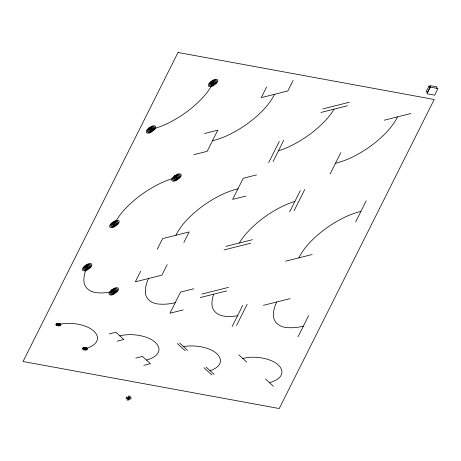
<?xml version="1.0" encoding="UTF-8"?>
<svg xmlns="http://www.w3.org/2000/svg" width="461" height="461" viewBox="0 0 461 461"><rect width="100%" height="100%" fill="white"/><g stroke="black" fill="none" stroke-linecap="round" stroke-linejoin="round"><path stroke-width="0.69" d="M140.64 271.252L135.338 281.821L161.886 275.154L167.182 264.585M157.299 249.182L162.6 238.614L189.148 231.946L183.847 242.515M266.579 87.06L261.278 97.628L287.825 90.955L293.127 80.387M268.659 162.635L279.285 141.446M273.091 161.523L283.722 140.328M232.114 326.601L242.74 305.407M289.675 211.812L300.301 190.624M236.545 325.489L247.171 304.295M294.106 210.7L304.738 189.511M330.139 173.924L340.765 152.729M298.031 336.772L308.657 315.583M355.592 221.989L366.218 200.794M430.263 87.123L426.944 93.744L434.631 95.156L437.95 88.535L429.381 86.945L430.05 85.619L437.011 86.899L436.348 88.224M204.517 133.517L217.788 130.186L207.185 151.323L193.914 154.66M322.729 108.923L349.34 102.238M320.96 112.455L347.571 105.771M384.215 120.212L410.826 113.521M256.512 174.915L243.241 178.246L232.638 199.388L245.909 196.052M225.821 246.376L252.432 239.691M224.052 249.908L250.663 243.224M285.532 261.197L312.149 254.512M193.827 288.759L180.551 292.095L169.953 313.232L183.224 309.896M201.912 294.06L228.523 287.37M200.143 297.587L226.754 290.903M109.182 333.925L115.832 332.254L123.825 339.509L117.175 341.18M263.392 305.343L290.009 298.659M135.822 358.099L142.478 356.428L150.465 363.683L143.815 365.354M127.53 398.696L129.04 398.972M238.798 354.826L246.791 362.081M265.444 379.005L273.436 386.255M179.536 342.984L187.529 350.239M206.176 367.158L214.169 374.413M177.318 343.543L185.31 350.792M203.958 367.717L211.951 374.972M84.985 348.77A20.561 15.351 -21.3 0 0 92.949 345.352A9.75 7.278 -21.3 0 0 97.329 336.628A20.561 15.351 -21.3 0 0 93.842 331.107A32.201 24.041 -21.3 0 0 87.492 327.068A48.647 36.321 -21.3 0 0 67.335 323.368A32.201 24.041 -21.3 0 0 58.345 324.596M146.471 360.058A20.561 15.351 -21.3 0 0 154.435 356.641A9.75 7.278 -21.3 0 0 158.809 347.917A20.561 15.351 -21.3 0 0 155.328 342.396A32.201 24.041 -21.3 0 0 148.978 338.357A48.647 36.321 -21.3 0 0 128.821 334.657A32.201 24.041 -21.3 0 0 119.831 335.879M183.587 346.66A32.201 24.041 -21.3 0 1 190.301 345.94A48.647 36.321 -21.3 0 1 210.458 349.64A32.201 24.041 -21.3 0 1 216.808 353.685A20.561 15.351 -21.3 0 1 220.295 359.2A9.75 7.278 -21.3 0 1 215.921 367.924A20.561 15.351 -21.3 0 1 210.089 370.713M242.797 358.456A32.201 24.041 -21.3 0 1 251.787 357.229A48.647 36.321 -21.3 0 1 271.944 360.928A32.201 24.041 -21.3 0 1 278.294 364.974A20.561 15.351 -21.3 0 1 281.775 370.488A9.75 7.278 -21.3 0 1 277.401 379.213A20.561 15.351 -21.3 0 1 269.437 382.63M113.769 291.375A41.121 30.703 -21.3 0 1 97.023 292.752A19.5 14.562 -21.3 0 1 83.862 280.807A41.121 30.703 -21.3 0 1 87.129 267.201M148.609 278.49A41.121 30.703 -21.3 0 0 145.342 292.095A19.5 14.562 -21.3 0 0 158.503 304.041A41.121 30.703 -21.3 0 0 175.255 302.664M213.72 294.181A41.121 30.703 -21.3 0 0 211.951 304.323A19.5 14.562 -21.3 0 0 225.112 316.269A41.121 30.703 -21.3 0 0 237.53 315.791M276.704 302.001A41.121 30.703 -21.3 0 0 273.436 315.612A19.5 14.562 -21.3 0 0 286.598 327.552A41.121 30.703 -21.3 0 0 303.344 326.181M114.391 223.994A64.402 48.082 -21.3 0 1 123.83 210.349A97.294 72.642 -21.3 0 1 159.074 183.962A64.402 48.082 -21.3 0 1 176.454 177.531M175.871 235.277A64.402 48.082 -21.3 0 1 185.31 221.637A97.294 72.642 -21.3 0 1 220.554 195.251A64.402 48.082 -21.3 0 1 237.939 188.82M239.322 242.987A64.402 48.082 -21.3 0 1 246.796 232.92A97.294 72.642 -21.3 0 1 282.04 206.54A64.402 48.082 -21.3 0 1 294.913 201.371M298.843 257.855A64.402 48.082 -21.3 0 1 308.276 244.209A97.294 72.642 -21.3 0 1 343.52 217.828A64.402 48.082 -21.3 0 1 360.905 211.392M213.068 83.003A64.402 48.082 -21.3 0 1 203.629 96.649A97.294 72.642 -21.3 0 1 168.386 123.035A64.402 48.082 -21.3 0 1 151.006 129.466M212.486 140.755A64.402 48.082 -21.3 0 0 229.872 134.318A97.294 72.642 -21.3 0 0 265.115 107.937A64.402 48.082 -21.3 0 0 274.554 94.292M278.484 150.776A64.402 48.082 -21.3 0 0 291.352 145.607A97.294 72.642 -21.3 0 0 326.595 119.226A64.402 48.082 -21.3 0 0 334.075 109.159M335.452 163.327A64.402 48.082 -21.3 0 0 352.838 156.896A97.294 72.642 -21.3 0 0 388.081 130.509A64.402 48.082 -21.3 0 0 397.52 116.864M58.858 324.59L57.827 324.59L58.858 324.59M59.371 324.59C57.337 326.503 56.876 322.66 59.371 324.59M59.884 324.59L59.625 325.114A1.233 0.922 -21.3 0 1 59.146 325.316A1.93 1.441 -21.3 0 1 58.605 325.391L57.395 325.172A1.93 1.441 -21.3 0 1 57.014 324.93A1.308 0.98 -21.3 0 1 56.795 324.579L57.072 324.071A1.233 0.922 -21.3 0 1 57.544 323.87A1.93 1.441 -21.3 0 1 58.086 323.795L59.296 324.014A1.93 1.441 -21.3 0 1 59.676 324.262A1.233 0.922 -21.3 0 1 59.884 324.59M60.397 324.59L60.051 325.287A1.642 1.227 -21.3 0 1 59.411 325.558A2.576 1.925 -21.3 0 1 58.691 325.656L57.078 325.362A2.576 1.925 -21.3 0 1 56.57 325.04A1.746 1.302 -21.3 0 1 56.277 324.573L56.645 323.899A1.642 1.227 -21.3 0 1 57.279 323.628A2.576 1.925 -21.3 0 1 58 323.53L59.613 323.824A2.576 1.925 -21.3 0 1 60.12 324.146A1.642 1.227 -21.3 0 1 60.397 324.59M60.91 324.59L60.477 325.46A2.057 1.533 -21.3 0 1 59.676 325.8A3.221 2.403 -21.3 0 1 58.778 325.927L56.766 325.552A3.221 2.403 -21.3 0 1 56.127 325.149A2.184 1.631 -21.3 0 1 55.758 324.567L56.219 323.726A2.057 1.533 -21.3 0 1 57.014 323.386A3.221 2.403 -21.3 0 1 57.913 323.265L59.93 323.634A3.221 2.403 -21.3 0 1 60.564 324.037A2.057 1.533 -21.3 0 1 60.91 324.59M85.504 348.77L84.472 348.764L85.504 348.77M86.017 348.77C83.977 350.677 83.516 346.833 86.017 348.77M86.53 348.764L86.265 349.288A1.233 0.922 -21.3 0 1 85.786 349.496A1.93 1.441 -21.3 0 1 85.25 349.571L84.04 349.346A1.93 1.441 -21.3 0 1 83.66 349.104A1.308 0.98 -21.3 0 1 83.435 348.752L83.712 348.251A1.233 0.922 -21.3 0 1 84.19 348.043A1.93 1.441 -21.3 0 1 84.726 347.969L85.936 348.193A1.93 1.441 -21.3 0 1 86.316 348.435A1.233 0.922 -21.3 0 1 86.53 348.764M87.043 348.764L86.691 349.461A1.642 1.227 -21.3 0 1 86.051 349.738A2.576 1.925 -21.3 0 1 85.337 349.836L83.723 349.536A2.576 1.925 -21.3 0 1 83.216 349.213A1.746 1.302 -21.3 0 1 82.917 348.747L83.285 348.078A1.642 1.227 -21.3 0 1 83.925 347.801A2.576 1.925 -21.3 0 1 84.64 347.703L86.253 348.003A2.576 1.925 -21.3 0 1 86.76 348.326A1.642 1.227 -21.3 0 1 87.043 348.764M87.555 348.764L87.117 349.634A2.057 1.533 -21.3 0 1 86.322 349.98A3.221 2.403 -21.3 0 1 85.423 350.101L83.406 349.732A3.221 2.403 -21.3 0 1 82.773 349.329A2.184 1.631 -21.3 0 1 82.398 348.741L82.859 347.899A2.057 1.533 -21.3 0 1 83.654 347.559A3.221 2.403 -21.3 0 1 84.553 347.438L86.57 347.807A3.221 2.403 -21.3 0 1 87.204 348.211A2.057 1.533 -21.3 0 1 87.555 348.764M85.354 267.645L85.216 268.221L85.752 268.671L87.117 268.354L88.524 267.299L89.031 266.21L88.506 265.732L87.141 266.043L85.354 267.645M86.242 267.42C87.44 269.576 89.388 264.297 86.242 267.42M112.617 224.438L112.478 225.014L113.014 225.458L114.38 225.147L115.786 224.092L116.293 223.003L115.769 222.525L114.403 222.836L112.617 224.438M113.504 224.213C114.703 226.368 116.65 221.09 113.504 224.213M149.231 129.91L149.093 130.492L149.629 130.936L150.989 130.624L152.401 129.564L152.908 128.475L152.384 127.997L151.018 128.314L149.231 129.91M150.119 129.691C151.312 131.84 153.265 126.568 150.119 129.691M111.994 291.825L111.856 292.401L112.392 292.844L113.758 292.533L115.164 291.479L115.676 290.384L115.146 289.906L113.781 290.223L111.994 291.825M112.882 291.6C114.08 293.749 116.028 288.477 112.882 291.6M174.684 177.975L174.54 178.557L175.076 179.001L176.442 178.684L177.854 177.629L178.361 176.54L177.837 176.062L176.471 176.373L174.684 177.975M175.566 177.756C176.765 179.905 178.712 174.627 175.566 177.756M211.294 83.453L211.155 84.029L211.691 84.472L213.057 84.161L214.469 83.107L214.976 82.018L214.446 81.539L213.08 81.851L211.294 83.453M212.181 83.228C213.38 85.377 215.327 80.105 212.181 83.228M178.027 52.468L23.05 361.505L279.228 408.532L434.204 99.495L178.027 52.468M126.654 397.088L126.032 398.333L130.613 399.174L131.241 397.935L126.654 397.088M128.855 396.051L126.908 399.941L128.412 400.217L130.365 396.327L128.855 396.051M428.949 86.144L426.039 91.935L427.578 92.217L430.482 86.42L428.949 86.144M149.122 127.755L147.514 129.218A6.442 4.806 -21.3 0 0 146.569 130.578A4.368 3.262 -21.3 0 0 146.223 132.025L146.615 132.751L147.56 133.137A4.114 3.071 -21.3 0 0 149.231 132.999A6.442 4.806 -21.3 0 0 150.972 132.353L154.498 129.72A6.442 4.806 -21.3 0 0 155.438 128.354A4.114 3.071 -21.3 0 0 155.766 126.994L155.392 126.181L154.452 125.795A4.114 3.071 -21.3 0 0 152.775 125.934A6.442 4.806 -21.3 0 0 151.035 126.579L149.122 127.755M149.497 128.1L148.212 129.264A5.152 3.849 -21.3 0 0 147.457 130.359A3.492 2.61 -21.3 0 0 147.18 131.512L148.246 132.405A3.29 2.455 -21.3 0 0 149.589 132.29A5.152 3.849 -21.3 0 0 150.978 131.777L153.795 129.668A5.152 3.849 -21.3 0 0 154.55 128.573A3.29 2.455 -21.3 0 0 154.815 127.484L153.761 126.533A3.29 2.455 -21.3 0 0 152.424 126.642A5.152 3.849 -21.3 0 0 151.029 127.155L149.497 128.1M149.877 128.44L148.909 129.316A3.867 2.887 -21.3 0 0 148.344 130.135A2.622 1.953 -21.3 0 0 148.137 131.005L148.938 131.667A2.466 1.844 -21.3 0 0 149.94 131.587A3.867 2.887 -21.3 0 0 150.983 131.201L153.098 129.616A3.867 2.887 -21.3 0 0 153.669 128.798A2.466 1.844 -21.3 0 0 153.865 127.979L153.075 127.265A2.466 1.844 -21.3 0 0 152.067 127.345A3.867 2.887 -21.3 0 0 151.024 127.732L149.877 128.44M211.184 81.297L209.576 82.755A6.442 4.806 -21.3 0 0 208.637 84.121A4.368 3.262 -21.3 0 0 208.286 85.562L208.683 86.288L209.622 86.674A4.114 3.071 -21.3 0 0 211.299 86.535A6.442 4.806 -21.3 0 0 213.034 85.896L216.561 83.257A6.442 4.806 -21.3 0 0 217.506 81.891A4.114 3.071 -21.3 0 0 217.834 80.531L217.459 79.718L216.514 79.338A4.114 3.071 -21.3 0 0 214.843 79.471A6.442 4.806 -21.3 0 0 213.103 80.116L211.184 81.297M211.564 81.637L210.274 82.807A5.152 3.849 -21.3 0 0 209.519 83.896A3.492 2.61 -21.3 0 0 209.242 85.055L210.314 85.942A3.29 2.455 -21.3 0 0 211.651 85.832A5.152 3.849 -21.3 0 0 213.045 85.314L215.863 83.205A5.152 3.849 -21.3 0 0 216.618 82.116A3.29 2.455 -21.3 0 0 216.877 81.027L215.829 80.07A3.29 2.455 -21.3 0 0 214.486 80.179A5.152 3.849 -21.3 0 0 213.097 80.692L211.564 81.637M211.939 81.977L210.977 82.853A3.867 2.887 -21.3 0 0 210.406 83.671A2.622 1.953 -21.3 0 0 210.199 84.542L211 85.204A2.466 1.844 -21.3 0 0 212.008 85.124A3.867 2.887 -21.3 0 0 213.051 84.738L215.166 83.153A3.867 2.887 -21.3 0 0 215.731 82.335A2.466 1.844 -21.3 0 0 215.927 81.522L215.137 80.802A2.466 1.844 -21.3 0 0 214.135 80.888A3.867 2.887 -21.3 0 0 213.091 81.274L211.939 81.977M112.507 222.283L110.899 223.741A6.442 4.806 -21.3 0 0 109.954 225.106A4.368 3.262 -21.3 0 0 109.609 226.553L110 227.279L110.945 227.659A4.114 3.071 -21.3 0 0 112.622 227.527A6.442 4.806 -21.3 0 0 114.357 226.881L117.883 224.242A6.442 4.806 -21.3 0 0 118.829 222.876A4.114 3.071 -21.3 0 0 119.151 221.516L118.782 220.71L117.837 220.323A4.114 3.071 -21.3 0 0 116.16 220.462A6.442 4.806 -21.3 0 0 114.426 221.101L112.507 222.283M112.882 222.623L111.597 223.792A5.152 3.849 -21.3 0 0 110.842 224.882A3.492 2.61 -21.3 0 0 110.565 226.04L111.637 226.927A3.29 2.455 -21.3 0 0 112.974 226.818A5.152 3.849 -21.3 0 0 114.363 226.305L117.186 224.19A5.152 3.849 -21.3 0 0 117.941 223.101A3.29 2.455 -21.3 0 0 118.2 222.012L117.146 221.055A3.29 2.455 -21.3 0 0 115.809 221.165A5.152 3.849 -21.3 0 0 114.414 221.683L112.882 222.623M113.262 222.968L112.294 223.844A3.867 2.887 -21.3 0 0 111.729 224.663A2.622 1.953 -21.3 0 0 111.522 225.527L112.323 226.195A2.466 1.844 -21.3 0 0 113.331 226.109A3.867 2.887 -21.3 0 0 114.374 225.723L116.483 224.144A3.867 2.887 -21.3 0 0 117.054 223.326A2.466 1.844 -21.3 0 0 117.25 222.507L116.46 221.793A2.466 1.844 -21.3 0 0 115.452 221.874A3.867 2.887 -21.3 0 0 114.409 222.26L113.262 222.968M174.569 175.82L172.961 177.278A6.442 4.806 -21.3 0 0 172.022 178.643A4.368 3.262 -21.3 0 0 171.676 180.09L172.068 180.816L173.008 181.202A4.114 3.071 -21.3 0 0 174.684 181.064A6.442 4.806 -21.3 0 0 176.425 180.418L179.946 177.779A6.442 4.806 -21.3 0 0 180.891 176.419A4.114 3.071 -21.3 0 0 181.219 175.053L180.845 174.246L179.899 173.86A4.114 3.071 -21.3 0 0 178.228 173.999A6.442 4.806 -21.3 0 0 176.488 174.644L174.569 175.82M174.95 176.165L173.664 177.329A5.152 3.849 -21.3 0 0 172.91 178.424A3.492 2.61 -21.3 0 0 172.627 179.577L173.699 180.464A3.29 2.455 -21.3 0 0 175.042 180.355A5.152 3.849 -21.3 0 0 176.43 179.842L179.248 177.733A5.152 3.849 -21.3 0 0 180.003 176.638A3.29 2.455 -21.3 0 0 180.268 175.549L179.214 174.592A3.29 2.455 -21.3 0 0 177.871 174.707A5.152 3.849 -21.3 0 0 176.482 175.22L174.95 176.165M175.324 176.505L174.362 177.381A3.867 2.887 -21.3 0 0 173.797 178.2A2.622 1.953 -21.3 0 0 173.584 179.064L174.391 179.732A2.466 1.844 -21.3 0 0 175.393 179.652A3.867 2.887 -21.3 0 0 176.436 179.266L178.551 177.681A3.867 2.887 -21.3 0 0 179.116 176.863A2.466 1.844 -21.3 0 0 179.312 176.044L178.522 175.33A2.466 1.844 -21.3 0 0 177.52 175.411A3.867 2.887 -21.3 0 0 176.477 175.797L175.324 176.505M85.245 265.49L83.637 266.948A6.442 4.806 -21.3 0 0 82.692 268.314A4.368 3.262 -21.3 0 0 82.346 269.76L82.738 270.486L83.683 270.872A4.114 3.071 -21.3 0 0 85.354 270.734A6.442 4.806 -21.3 0 0 87.094 270.088L90.621 267.449A6.442 4.806 -21.3 0 0 91.56 266.083A4.114 3.071 -21.3 0 0 91.889 264.723L91.514 263.917L90.575 263.531A4.114 3.071 -21.3 0 0 88.898 263.669A6.442 4.806 -21.3 0 0 87.158 264.314L85.245 265.49M85.619 265.83L84.334 267A5.152 3.849 -21.3 0 0 83.579 268.089A3.492 2.61 -21.3 0 0 83.303 269.247L84.369 270.134A3.29 2.455 -21.3 0 0 85.711 270.025A5.152 3.849 -21.3 0 0 87.1 269.512L89.924 267.403A5.152 3.849 -21.3 0 0 90.679 266.308A3.29 2.455 -21.3 0 0 90.938 265.219L89.883 264.262A3.29 2.455 -21.3 0 0 88.547 264.372A5.152 3.849 -21.3 0 0 87.152 264.891L85.619 265.83M86 266.176L85.031 267.052A3.867 2.887 -21.3 0 0 84.467 267.87A2.622 1.953 -21.3 0 0 84.259 268.734L85.06 269.403A2.466 1.844 -21.3 0 0 86.063 269.322A3.867 2.887 -21.3 0 0 87.106 268.936L89.221 267.351A3.867 2.887 -21.3 0 0 89.791 266.533A2.466 1.844 -21.3 0 0 89.987 265.715L89.198 265A2.466 1.844 -21.3 0 0 88.189 265.081A3.867 2.887 -21.3 0 0 87.146 265.467L86 266.176M111.885 289.669L110.277 291.127A6.442 4.806 -21.3 0 0 109.332 292.493A4.368 3.262 -21.3 0 0 108.986 293.934L109.378 294.66L110.323 295.046A4.114 3.071 -21.3 0 0 112 294.907A6.442 4.806 -21.3 0 0 113.734 294.262L117.261 291.629A6.442 4.806 -21.3 0 0 118.206 290.263A4.114 3.071 -21.3 0 0 118.529 288.903L118.16 288.09L117.215 287.704A4.114 3.071 -21.3 0 0 115.538 287.843A6.442 4.806 -21.3 0 0 113.804 288.488L111.885 289.669M112.265 290.009L110.974 291.173A5.152 3.849 -21.3 0 0 110.219 292.268A3.492 2.61 -21.3 0 0 109.943 293.421L111.015 294.314A3.29 2.455 -21.3 0 0 112.351 294.204A5.152 3.849 -21.3 0 0 113.746 293.686L116.564 291.577A5.152 3.849 -21.3 0 0 117.319 290.488A3.29 2.455 -21.3 0 0 117.578 289.399L116.524 288.442A3.29 2.455 -21.3 0 0 115.187 288.551A5.152 3.849 -21.3 0 0 113.798 289.064L112.265 290.009M112.64 290.349L111.677 291.225A3.867 2.887 -21.3 0 0 111.107 292.044A2.622 1.953 -21.3 0 0 110.899 292.914L111.7 293.576A2.466 1.844 -21.3 0 0 112.709 293.496A3.867 2.887 -21.3 0 0 113.752 293.11L115.867 291.525A3.867 2.887 -21.3 0 0 116.431 290.707A2.466 1.844 -21.3 0 0 116.627 289.888L115.838 289.174A2.466 1.844 -21.3 0 0 114.829 289.254A3.867 2.887 -21.3 0 0 113.786 289.641L112.64 290.349"/></g></svg>
